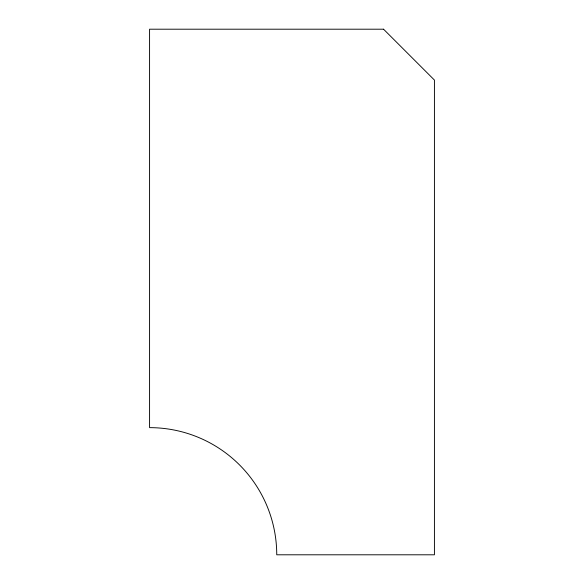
<?xml version="1.0" encoding="UTF-8"?>
<svg xmlns="http://www.w3.org/2000/svg" width="584" height="584" viewBox="0 0 584 584"><rect width="100%" height="100%" fill="white"/><g stroke="black" fill="none" stroke-linecap="round" stroke-linejoin="round"><path stroke-width="0.88" d="M383.557 29.2L149.577 29.2L149.577 427.641A127.159 127.159 0 0 1 276.743 554.8L434.423 554.8L434.423 80.066L383.557 29.2"/></g></svg>
